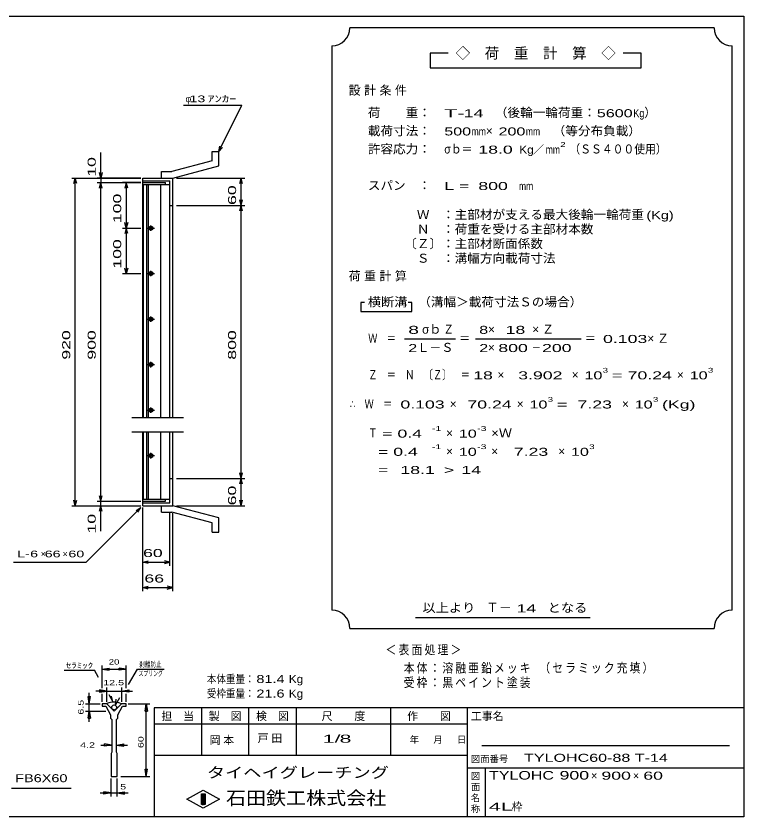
# Model space of a CAD drawing. Units: millimetres, scale not verified. Extents: x -4763 to 1379, y -3371 to 847.
# Drawn here: x -220 to 1379, y -913 to 847 of the extents above; entities that cross this region are included whole.
import ezdxf
from ezdxf.enums import TextEntityAlignment as Align

# ---------------------------------------------------------------- set-up
doc = ezdxf.new("R2010")
doc.units = ezdxf.units.MM
doc.header["$LTSCALE"] = 8
for name, color, linetype, lineweight in [('0_2', 150, 'Continuous', 25), ('16', 3, 'Continuous', 25), ('19', 6, 'Continuous', 25), ('22', 4, 'Continuous', 25), ('32', 4, 'Continuous', 25)]:
    doc.layers.add(name, color=color, linetype=linetype, lineweight=lineweight)
doc.styles.add('ベクトル', font='')
doc.styles.get('ベクトル').set_extended_font_data('ベクトル')

msp = doc.modelspace()

# ---------------------------------------------------------------- linework, layer by layer
at = {"layer": '0_2'}
for p, q in [((-1388.8, 847.2), (1379.2, 847.2)), ((1379.2, 847.2), (1379.2, -912.8)), ((1379.2, -672.8), (83.2, -672.8)), ((83.2, -672.8), (83.2, -912.8)), ((187.2, -672.8), (187.2, -776.8)), ((291.2, -776.8), (291.2, -672.8)), ((395.2, -672.8), (395.2, -776.8)), ((603.2, -776.8), (603.2, -672.8)), ((771.2, -672.8), (771.2, -912.8)), ((771.2, -708.8), (83.2, -708.8)), ((1347.2, -756.8), (803.2, -756.8)), ((83.2, -776.8), (771.2, -776.8)), ((771.2, -804.8), (1379.2, -804.8)), ((811.2, -912.8), (811.2, -804.8)), ((155.2, -873.6), (191.2, -853.6)), ((187.2, -861.6), (195.2, -861.6)), ((187.2, -885.6), (187.2, -861.6)), ((187.2, -861.6), (188.8, -861.6)), ((188.8, -861.6), (188.8, -885.6)), ((190.4, -885.6), (190.4, -861.6)), ((190.4, -861.6), (192, -861.6)), ((191.2, -853.6), (227.2, -873.6)), ((192, -861.6), (192, -885.6)), ((193.6, -885.6), (193.6, -861.6)), ((193.6, -861.6), (195.2, -861.6)), ((195.2, -861.6), (195.2, -885.6)), ((195.2, -861.6), (195.2, -885.6)), ((191.2, -893.6), (155.2, -873.6)), ((227.2, -873.6), (191.2, -893.6)), ((195.2, -885.6), (187.2, -885.6)), ((188.8, -885.6), (190.4, -885.6)), ((192, -885.6), (193.6, -885.6)), ((1379.2, -912.8), (-1388.8, -912.8))]:
    msp.add_line(p, q, dxfattribs=at)
at = {"layer": '16'}
for p, q in [((58.2, 481.2), (108.2, 481.2)), ((58.2, 476.7), (58.2, 481.2)), ((58.2, 476.7), (108.2, 476.7)), ((58.2, -35.3), (58.2, 476.7)), ((58.2, 476.7), (118.2, 476.7)), ((60.2, -35.3), (60.2, 476.7)), ((67.2, -35.3), (67.2, 476.7)), ((71.2, -35.3), (71.2, 476.7)), ((98.2, -35.3), (98.2, 476.7)), ((108.2, 476.7), (108.2, 481.2)), ((118.2, -35.3), (118.2, 476.7)), ((68.2, 381.2), (84.2, 381.2)), ((74.2, 384.2), (78.2, 384.2)), ((74.2, 378.2), (78.2, 378.2)), ((76.2, 375.2), (76.2, 387.2)), ((74.2, 284.2), (78.2, 284.2)), ((76.2, 275.2), (76.2, 287.2)), ((68.2, 281.2), (84.2, 281.2)), ((74.2, 278.2), (78.2, 278.2)), ((68.2, 181.2), (84.2, 181.2)), ((74.2, 184.2), (78.2, 184.2)), ((74.2, 178.2), (78.2, 178.2)), ((76.2, 175.2), (76.2, 187.2)), ((68.2, 81.2), (84.2, 81.2)), ((74.2, 84.2), (78.2, 84.2)), ((74.2, 78.2), (78.2, 78.2)), ((76.2, 75.2), (76.2, 87.2)), ((74.2, -15.8), (78.2, -15.8)), ((76.2, -24.8), (76.2, -12.8)), ((68.2, -18.8), (84.2, -18.8)), ((74.2, -21.8), (78.2, -21.8)), ((34.2, -35.3), (148.2, -35.3)), ((148.2, -67.3), (34.2, -67.3)), ((58.2, -214.3), (58.2, -67.3)), ((60.2, -214.3), (60.2, -67.3)), ((67.2, -214.3), (67.2, -67.3)), ((71.2, -214.3), (71.2, -67.3)), ((98.2, -214.3), (98.2, -67.3)), ((118.2, -214.3), (118.2, -67.3)), ((68.2, -118.8), (84.2, -118.8)), ((74.2, -115.8), (78.2, -115.8)), ((74.2, -121.8), (78.2, -121.8)), ((76.2, -124.8), (76.2, -112.8)), ((58.2, -214.3), (108.2, -214.3)), ((58.2, -218.8), (58.2, -214.3)), ((58.2, -214.3), (118.2, -214.3)), ((58.2, -218.8), (108.2, -218.8)), ((108.2, -218.8), (108.2, -214.3))]:
    msp.add_line(p, q, dxfattribs=at)
for centre, radius, start, end in [((74.2, 381.2), 3, 90, 270), ((76.2, 381.2), 4, 46.6, 133.4), ((76.2, 381.2), 4, 226.6, 313.4), ((78.2, 381.2), 3, 270, 90), ((74.2, 281.2), 3, 90, 270), ((76.2, 281.2), 4, 46.6, 133.4), ((78.2, 281.2), 3, 270, 90), ((76.2, 281.2), 4, 226.6, 313.4), ((74.2, 181.2), 3, 90, 270), ((76.2, 181.2), 4, 46.6, 133.4), ((76.2, 181.2), 4, 226.6, 313.4), ((78.2, 181.2), 3, 270, 90), ((74.2, 81.2), 3, 90, 270), ((76.2, 81.2), 4, 46.6, 133.4), ((76.2, 81.2), 4, 226.6, 313.4), ((78.2, 81.2), 3, 270, 90), ((74.2, -18.8), 3, 90, 270), ((76.2, -18.8), 4, 46.6, 133.4), ((78.2, -18.8), 3, 270, 90), ((76.2, -18.8), 4, 226.6, 313.4), ((74.2, -118.8), 3, 90, 270), ((76.2, -118.8), 4, 46.6, 133.4), ((76.2, -118.8), 4, 226.6, 313.4), ((78.2, -118.8), 3, 270, 90)]:
    msp.add_arc(centre, radius, start, end, dxfattribs=at)
at = {"layer": '19'}
for p, q in [((211.2, 549.2), (225.2, 549.2)), ((211.2, 529.2), (211.2, 549.2)), ((225.2, 518.2), (225.2, 549.2)), ((211.2, 529.2), (122.2, 505.2)), ((124.2, 491.2), (225.2, 518.2)), ((99.2, 505.2), (122.2, 505.2)), ((99.2, 491.2), (99.2, 505.2)), ((58.2, 481.2), (58.2, 491.2)), ((58.2, 491.2), (123.2, 491.2)), ((58.2, 485.2), (118.2, 485.2)), ((99.2, 491.2), (124.2, 491.2)), ((118.2, -35.3), (118.2, 485.2)), ((123.2, 491.2), (124.2, 490.2)), ((124.2, -35.3), (124.2, 490.2)), ((118.2, 431.2), (124.2, 431.2)), ((118.2, -222.8), (118.2, -67.3)), ((124.2, -227.8), (124.2, -67.3)), ((118.2, -168.8), (124.2, -168.8)), ((58.2, -228.8), (58.2, -218.8)), ((58.2, -222.8), (118.2, -222.8)), ((58.2, -228.8), (123.2, -228.8)), ((99.2, -228.8), (124.2, -228.8)), ((99.2, -242.8), (99.2, -228.8)), ((124.2, -227.8), (123.2, -228.8)), ((225.2, -255.8), (124.2, -228.8)), ((99.2, -242.8), (122.2, -242.8)), ((211.2, -266.8), (122.2, -242.8)), ((225.2, -286.8), (225.2, -255.8)), ((211.2, -286.8), (211.2, -266.8)), ((211.2, -286.8), (225.2, -286.8))]:
    msp.add_line(p, q, dxfattribs=at)
at = {"layer": '22'}
for p, q in [((1313.6, 821.6), (513.6, 821.6)), ((473.6, 781.6), (473.6, -458.4)), ((1353.6, -458.4), (1353.6, 781.6)), ((729.6, 765.6), (689.6, 765.6)), ((689.6, 765.6), (689.6, 733.6)), ((1153.6, 765.6), (1113.6, 765.6)), ((1153.6, 733.6), (1153.6, 765.6)), ((689.6, 733.6), (1153.6, 733.6)), ((148.2, 651.2), (276.2, 651.2)), ((225.2, 549.2), (276.2, 651.2)), ((-33.8, 491.2), (-33.8, 547.2)), ((225.2, 549.2), (227.6, 560.88)), ((225.2, 549.2), (233.2, 558)), ((-33.8, 491.2), (-37, 503.2)), ((-30.6, 503.2), (-33.8, 491.2)), ((-97.8, 491.2), (54.2, 491.2)), ((-93, 479.2), (-89.8, 491.2)), ((-86.6, 479.2), (-89.8, 491.2)), ((-89.8, -228.8), (-89.8, 491.2)), ((54.2, 491.2), (-41.8, 491.2)), ((-41.8, 481.2), (54.2, 481.2)), ((-37, 469.2), (-33.8, 481.2)), ((-33.8, 491.2), (-33.8, 481.2)), ((-30.6, 469.2), (-33.8, 481.2)), ((-33.8, -218.8), (-33.8, 481.2)), ((54.2, 481.2), (14.2, 481.2)), ((22.2, 481.2), (19, 469.2)), ((25.4, 469.2), (22.2, 481.2)), ((22.2, 481.2), (22.2, 381.2)), ((132.2, 491.2), (282.6, 491.2)), ((271.4, 479.2), (274.6, 491.2)), ((277.8, 479.2), (274.6, 491.2)), ((274.6, 431.2), (274.6, 491.2)), ((274.6, 431.2), (271.4, 443.2)), ((274.6, 431.2), (277.8, 443.2)), ((132.2, 431.2), (282.6, 431.2)), ((271.4, 419.2), (274.6, 431.2)), ((277.8, 419.2), (274.6, 431.2)), ((274.6, -168.8), (274.6, 431.2)), ((22.2, 381.2), (19, 393.2)), ((25.4, 393.2), (22.2, 381.2)), ((14.2, 381.2), (54.2, 381.2)), ((22.2, 381.2), (19, 369.2)), ((25.4, 369.2), (22.2, 381.2)), ((22.2, 381.2), (22.2, 281.2)), ((22.2, 281.2), (19, 293.2)), ((25.4, 293.2), (22.2, 281.2)), ((14.2, 281.2), (54.2, 281.2)), ((545.6, 217.6), (537.6, 217.6)), ((537.6, 217.6), (537.6, 197.6)), ((649.6, 217.6), (641.6, 217.6)), ((649.6, 197.6), (649.6, 217.6)), ((537.6, 197.6), (649.6, 197.6)), ((633.6, 137.6), (745.6, 137.6)), ((789.6, 137.6), (1021.6, 137.6)), ((274.6, -168.8), (271.4, -156.8)), ((274.6, -168.8), (277.8, -156.8)), ((132.2, -168.8), (282.6, -168.8)), ((271.4, -180.8), (274.6, -168.8)), ((277.8, -180.8), (274.6, -168.8)), ((274.6, -228.8), (274.6, -168.8)), ((-33.8, -218.8), (-37, -206.8)), ((-33.8, -218.8), (-30.6, -206.8)), ((-97.8, -228.8), (54.2, -228.8)), ((-89.8, -228.8), (-93, -216.8)), ((-89.8, -228.8), (-86.6, -216.8)), ((-41.8, -218.8), (54.2, -218.8)), ((-41.8, -228.8), (54.2, -228.8)), ((-37, -240.8), (-33.8, -228.8)), ((-33.8, -228.8), (-33.8, -218.8)), ((-30.6, -240.8), (-33.8, -228.8)), ((-33.8, -284.8), (-33.8, -228.8)), ((132.2, -228.8), (282.6, -228.8)), ((274.6, -228.8), (271.4, -216.8)), ((274.6, -228.8), (277.8, -216.8)), ((-65.8, -352.8), (54.2, -232.8)), ((43.8, -239.2), (54.2, -232.8)), ((47.8, -243.2), (54.2, -232.8)), ((58.2, -360.8), (58.2, -232.8)), ((58.2, -416.8), (58.2, -232.8)), ((118.2, -360.8), (118.2, -245)), ((124.2, -416.8), (124.2, -245)), ((58.2, -352.8), (70.2, -349.6)), ((118.2, -352.8), (106.2, -349.6)), ((-225.8, -352.8), (-65.8, -352.8)), ((70.2, -356), (58.2, -352.8)), ((58.2, -352.8), (118.2, -352.8)), ((106.2, -356), (118.2, -352.8)), ((58.2, -408.8), (70.2, -405.6)), ((70.2, -412), (58.2, -408.8)), ((58.2, -408.8), (124.2, -408.8)), ((124.2, -408.8), (112.2, -405.6)), ((112.2, -412), (124.2, -408.8)), ((657.6, -474.4), (1041.6, -474.4)), ((513.6, -498.4), (1313.6, -498.4)), ((-229.854, -849.696), (-98.654, -849.696))]:
    msp.add_line(p, q, dxfattribs=at)
for centre, start, end in [((473.6, 821.6), 270, 0), ((1353.6, 821.6), 180, 270), ((473.6, -498.4), 0, 90), ((1353.6, -498.4), 90, 180)]:
    msp.add_arc(centre, 40, start, end, dxfattribs=at)
at = {"layer": '32'}
for p, q in [((-31.129, -629.6), (-31.129, -580)), ((22.205, -629.6), (22.205, -580)), ((-114.596, -590.4), (-47.929, -590.4)), ((-38.596, -606.4), (-47.929, -590.4)), ((-31.129, -588), (-15.129, -585.6)), ((-31.129, -588), (-15.129, -590.4)), ((-31.129, -588), (22.205, -588)), ((-15.129, -590.4), (-15.129, -585.6)), ((22.205, -588), (6.205, -585.6)), ((6.205, -590.4), (6.205, -585.6)), ((22.205, -588), (6.205, -590.4)), ((27.007, -621.333), (46.474, -587.733)), ((46.474, -587.733), (105.141, -587.733)), ((-20.462, -636), (-36.462, -633.6)), ((-36.462, -633.6), (-36.462, -638.4)), ((-20.462, -660), (-20.462, -628)), ((11.538, -628), (11.538, -660)), ((11.538, -636), (27.538, -633.6)), ((27.538, -633.6), (27.538, -638.4)), ((-59.129, -664), (-61.529, -648)), ((-61.529, -648), (-56.729, -648)), ((-59.129, -664), (-59.129, -640)), ((-59.129, -664), (-56.729, -648)), ((-20.462, -636), (-44.462, -636)), ((-36.462, -638.4), (-20.462, -636)), ((-31.129, -660), (-31.129, -642.4)), ((-20.462, -636), (11.538, -636)), ((-16.462, -644), (-7.129, -660)), ((-7.129, -660), (-10.062, -647.467)), ((7.274, -650.666), (-1.793, -666.666)), ((27.538, -638.4), (11.538, -636)), ((11.538, -636), (35.538, -636)), ((22.205, -660), (22.205, -642.4)), ((-67.129, -664), (-35.129, -664)), ((-59.129, -680), (-59.129, -664)), ((-31.129, -664), (-31.129, -669.333)), ((-20.462, -664), (-31.129, -664)), ((-4.462, -680), (-20.462, -664)), ((11.538, -664), (-4.462, -680)), ((-1.793, -666.666), (0.074, -653.866)), ((22.205, -664), (11.538, -664)), ((22.205, -669.333), (22.205, -664)), ((26.205, -664), (74.205, -664)), ((63.805, -680), (66.205, -664)), ((66.205, -664), (68.605, -680)), ((66.205, -824), (66.205, -664)), ((-67.129, -680), (-23.129, -680)), ((-61.529, -696), (-59.129, -680)), ((-59.129, -680), (-56.729, -696)), ((-59.129, -704), (-59.129, -680)), ((-31.129, -669.333), (-23.129, -669.333)), ((-23.129, -669.333), (-12.462, -688)), ((3.538, -688), (14.205, -669.333)), ((14.205, -669.333), (22.205, -669.333)), ((63.805, -680), (68.605, -680)), ((-61.529, -696), (-56.729, -696)), ((-12.462, -688), (-12.462, -696)), ((-12.462, -696), (-9.795, -698.667)), ((-9.795, -698.667), (-9.795, -770.667)), ((0.871, -698.667), (3.538, -696)), ((0.871, -770.667), (0.871, -698.667)), ((3.538, -696), (3.538, -688)), ((-33.795, -754.666), (-9.795, -754.666)), ((-9.795, -754.666), (-25.795, -752.266)), ((-25.795, -757.066), (-25.795, -752.266)), ((-9.795, -754.666), (-25.795, -757.066)), ((0.871, -754.666), (16.871, -752.266)), ((0.871, -754.666), (16.871, -757.066)), ((0.871, -754.666), (24.871, -754.666)), ((16.871, -757.066), (16.871, -752.266)), ((-9.795, -770.667), (-11.129, -773.333)), ((-11.129, -773.333), (-11.129, -824)), ((2.205, -773.333), (0.871, -770.667)), ((2.205, -824), (2.205, -773.333)), ((66.205, -824), (63.805, -808)), ((63.805, -808), (68.605, -808)), ((66.205, -824), (68.605, -808)), ((-11.129, -824), (2.205, -824)), ((10.205, -824), (74.205, -824)), ((-11.129, -868), (-11.129, -828)), ((2.205, -868), (2.205, -828)), ((-35.129, -860), (-11.129, -860)), ((-11.129, -860), (-27.129, -857.6)), ((-27.129, -862.4), (-27.129, -857.6)), ((-11.129, -860), (-27.129, -862.4)), ((-11.129, -860), (2.205, -860)), ((2.205, -860), (18.205, -857.6)), ((2.205, -860), (18.205, -862.4)), ((2.205, -860), (26.205, -860)), ((18.205, -862.4), (18.205, -857.6))]:
    msp.add_line(p, q, dxfattribs=at)
msp.add_circle((-4.462, -672), 5.333, dxfattribs=at)
msp.add_arc((-4.732, -700.542), 40, 66, 113, dxfattribs=at)

# ---------------------------------------------------------------- texts
at = {"layer": '0_2', "style": 'ベクトル'}
for s, height, p in [('担\u3000当', 17.6, (99.2, -691.2)), ('製\u3000図', 17.6, (203.2, -691.2)), ('検\u3000図', 17.6, (307.2, -691.2)), ('尺\u3000\u3000度', 17.6, (451.2, -691.2)), ('作\u3000\u3000図', 17.6, (639.2, -691.2)), ('工事名', 17.6, (779.2, -691.2)), ('年', 14.66, (644.8, -742.8)), ('月', 14.66, (696.8, -742.8)), ('日', 14.66, (748.8, -742.8)), ('図面番号', 14.66, (779.2, -785.2)), ('図', 14.66, (779.2, -822.8)), ('面', 14.66, (779.2, -846.8)), ('名', 14.66, (779.2, -870.8)), ('称', 14.66, (779.2, -894.8))]:
    msp.add_text(s, height=height, dxfattribs=at).set_placement(p, align=Align.MIDDLE_LEFT)
at = {"layer": '0_2', "color": 222, "style": 'ベクトル'}
for s, height, width, p in [('タイヘイグレーチング', 23.46, 1.25, (199.2, -815.2)), ('石田鉄工株式会社', 29.33, 1.1, (241.2, -871.2))]:
    msp.add_text(s, height=height, dxfattribs=dict(at, width=width)).set_placement(p, align=Align.MIDDLE_LEFT)
at = {"layer": '22', "color": 2, "style": 'ベクトル'}
for s, height, p in [('◇\u3000荷\u3000重\u3000計\u3000算\u3000◇', 23.46, (745.6, 765.6)), ('φ', 14.66, (152.2, 665.2)), ('）', 19.35, (1160, 634.8)), ('×', 19.35, (812, 594.8)), ('／', 17.6, (915.6, 553.6)), ('σｂ', 19.35, (672, 158.8)), ('×', 19.35, (816.8, 158.8)), ('Ｌ－Ｓ', 19.35, (661.6, 118.8)), ('×', 19.35, (816.8, 118.8)), ('×', 19.35, (837.6, 58.8)), ('×', 19.35, (1000.8, 58.8)), ('×', 19.35, (1232, 58.8)), ('×', 19.35, (732.8, -5.2)), ('×', 19.35, (880, -5.2)), ('×', 19.35, (1111.2, -5.2)), ('×', 19.35, (724.8, -69.2)), ('×', 19.35, (724.8, -109.2)), ('×', 19.35, (824, -109.2)), ('×', 19.35, (971.2, -109.2)), ('×', 14.66, (-165.8, -334.8)), ('×', 14.66, (-117.8, -334.8)), ('Ｔ－', 20.53, (812.8, -452.4)), ('×', 17.6, (1043.2, -822)), ('×', 17.6, (1135.2, -822)), ('枠', 17.6, (868.8, -890))]:
    msp.add_text(s, height=height, dxfattribs=at).set_placement(p, align=Align.MIDDLE_LEFT)
for s, height, width, p in [(' 13 ', 14.66, 1.6, (152.2, 665.2)), ('ｱﾝｶｰ', 14.66, 1.6, (200.2, 665.2)), ('荷\u3000\u3000重：\u3000', 19.35, 1.05, (552.8, 634.8)), ('T-', 17.6, 2, (720.8, 633.6)), (' 14 ', 17.6, 1.65, (752.8, 633.6)), ('（後輪一輪荷重：', 19.35, 1.05, (832, 634.8)), ('5600', 17.6, 1.5, (1056, 633.6)), ('Kg', 17.6, 0.85, (1136, 633.6)), ('載荷寸法：\u3000', 19.35, 1.05, (552.8, 594.8)), ('500', 17.6, 1.5, (720.8, 593.6)), ('mm', 17.6, 0.8, (780.8, 593.6)), ('200', 17.6, 1.5, (840, 593.6)), ('mm', 17.6, 0.8, (900, 593.6)), ('\u3000（等分布負載）', 19.35, 1.05, (931.2, 594.8)), ('許容応力：\u3000', 19.35, 1.05, (552.8, 554.8)), ('σｂ＝', 19.35, 0.9, (720.8, 554.8)), ('2', 10.56, 1.5, (975.6, 564.8)), ('（ＳＳ４００使用）', 19.35, 0.9, (995.6, 554.8)), (' 18.0', 17.6, 1.65, (784.8, 553.6)), ('Kg', 17.6, 1.1, (885.6, 553.6)), ('mm', 17.6, 0.8, (943.6, 553.6)), ('スパン\u3000：\u3000', 19.35, 1.05, (552.8, 474.8)), ('L = ', 17.6, 1.65, (720.8, 473.6)), (' 800 ', 17.6, 1.65, (784.8, 473.6)), ('mm', 17.6, 0.8, (884.8, 473.6)), ('\u3000Ｗ\u3000：主部材が支える最大後輪一輪荷重', 19.35, 1.05, (632.8, 410.8)), ('(Kg)', 17.6, 1.35, (1164.8, 409.6)), ('\u3000Ｎ\u3000：荷重を受ける主部材本数', 19.35, 1.05, (632.8, 378.8)), ('〔Ｚ〕：主部材断面係数', 19.35, 1.05, (632.8, 346.8)), ('\u3000Ｓ\u3000：溝幅方向載荷寸法', 19.35, 1.05, (632.8, 314.8)), ('横断溝', 19.35, 1.1, (552.8, 218.8)), ('\u3000（溝幅＞載荷寸法Ｓの場合）', 19.35, 1.05, (636, 218.8)), ('8', 17.6, 1.8, (641.6, 157.6)), ('Ｚ', 19.35, 0.9, (718.4, 158.8)), ('8', 17.6, 1.5, (797.6, 157.6)), (' 18 ', 17.6, 1.65, (844.8, 157.6)), ('Ｗ\u3000＝', 19.35, 0.75, (553.6, 138.8)), ('＝', 19.35, 0.9, (753.6, 138.8)), ('＝', 19.35, 0.9, (1029.6, 138.8)), ('0.103', 17.6, 1.65, (1069.6, 137.6)), ('2', 17.6, 1.5, (641.6, 117.6)), ('2', 17.6, 1.5, (797.6, 117.6)), (' 800 ', 17.6, 1.65, (828.8, 117.6)), (' 200 ', 17.6, 1.65, (924.8, 117.6)), ('－', 19.35, 0.75, (912.8, 118.8)), ('Ｚ\u3000＝\u3000Ｎ\u3000〔Ｚ〕\u3000＝', 19.35, 0.75, (553.6, 58.8)), ('3', 10.56, 1.5, (1068.8, 68.8)), ('3', 10.56, 1.5, (1300, 68.8)), (' 18 ', 17.6, 1.65, (773.6, 57.6)), ('  3.902', 17.6, 1.65, (861.6, 57.6)), ('10', 17.6, 1.5, (1028.8, 57.6)), ('=', 17.6, 1.7, (1088.8, 57.6)), (' 70.24', 17.6, 1.65, (1112.8, 57.6)), ('10', 17.6, 1.5, (1260, 57.6)), ('∴\u3000Ｗ\u3000＝', 19.35, 0.75, (513.6, -5.2)), (' 0.103', 17.6, 1.65, (613.6, -6.4)), (' 70.24', 17.6, 1.65, (760.8, -6.4)), ('10', 17.6, 1.5, (908, -6.4)), ('3', 10.56, 1.5, (948, 4.8)), ('  7.23', 17.6, 1.65, (992, -6.4)), ('10', 17.6, 1.5, (1139.2, -6.4)), ('3', 10.56, 1.5, (1179.2, 4.8)), ('(Kg)', 17.6, 1.65, (1199.2, -6.4)), ('=', 17.6, 1.7, (968, -6.4)), ('Ｔ', 19.35, 0.75, (553.6, -69.2)), (' = 0.4', 17.6, 1.65, (573.6, -70.4)), ('-1', 10.56, 1.65, (693.6, -59.2)), ('10', 17.6, 1.5, (752.8, -70.4)), ('-3', 10.56, 1.65, (792.8, -59.2)), ('×Ｗ', 19.35, 1.1, (824, -69.2)), ('  = 0.4', 17.6, 1.65, (553.6, -110.4)), ('-1', 10.56, 1.65, (693.6, -99.2)), ('10', 17.6, 1.5, (752.8, -110.4)), ('-3', 10.56, 1.65, (792.8, -99.2)), ('  7.23', 17.6, 1.65, (852, -110.4)), ('10', 17.6, 1.5, (999.2, -110.4)), ('3', 10.56, 1.5, (1039.2, -99.2)), ('  =', 17.6, 1.65, (553.6, -150.4)), (' 18.1', 17.6, 1.65, (613.6, -150.4)), ('>', 17.6, 1.7, (719.6, -150.4)), (' 14 ', 17.6, 1.65, (747.6, -150.4)), ('L-', 14.66, 1.6, (-217.8, -334.8)), (' 6 ', 14.66, 1.6, (-197.8, -334.8)), (' 66 ', 14.66, 1.6, (-165.8, -334.8)), (' 60 ', 14.66, 1.6, (-113.8, -334.8)), (' 60 ', 17.6, 1.65, (48.2, -332.8)), (' 66 ', 17.6, 1.65, (51.2, -388.8)), ('以上より\u3000', 19.35, 1.1, (672.8, -453.2)), (' 14 ', 17.6, 1.65, (868.8, -454.4)), ('となる', 19.35, 1.1, (948, -453.2)), ('本体重量：', 17.6, 0.85, (199.2, -609.6)), (' 81.4', 17.6, 1.35, (299.2, -609.6)), ('Kg', 17.6, 1.1, (379.2, -609.6)), ('受枠重量：', 17.6, 0.85, (199.2, -641.6)), (' 21.6', 17.6, 1.35, (299.2, -641.6)), ('Kg', 17.6, 1.1, (379.2, -641.6)), ('1/', 17.6, 2, (453.6, -740.8)), (' 8 ', 17.6, 2, (477.6, -740.8)), ('TYLOHC60-88 T-14', 17.6, 1.5, (896, -782.8)), ('TYLOHC', 18.77, 1.4, (819.2, -821.2)), (' 900 ', 18.77, 1.55, (963.2, -821.2)), (' 900 ', 17.6, 1.65, (1055.2, -822)), (' 60 ', 17.6, 1.65, (1147.2, -822)), ('4L', 17.6, 2.05, (818.4, -890))]:
    msp.add_text(s, height=height, dxfattribs=dict(at, width=width)).set_placement(p, align=Align.MIDDLE_LEFT)
at = {"layer": '22', "color": 2, "style": 'ベクトル', "width": 1.65}
for s, p in [(' 10 ', (-53.8, 483.2)), (' 60 ', (254.6, 421.2)), (' 100 ', (2.2, 381.2)), (' 100 ', (2.2, 281.2)), (' 920 ', (-109.8, 81.2)), (' 900 ', (-53.8, 81.2)), (' 800 ', (254.6, 81.2)), (' 60 ', (254.6, -238.8)), (' 10 ', (-53.8, -300.8))]:
    msp.add_text(s, height=17.6, rotation=90, dxfattribs=at).set_placement(p, align=Align.MIDDLE_LEFT)
at = {"layer": '22', "color": 2, "style": 'ベクトル', "width": 1.35}
msp.add_text('FB6X60', height=17.6, dxfattribs=at).set_placement((-221.854, -841.696), align=Align.BOTTOM_LEFT)
at = {"layer": '22', "color": 2, "attachment_point": 4, "style": 'ベクトル'}
for s, insert, char_height in [('\\T1.28;設計条件', (510.8, 682.8), 19.35), ('\\T1.28;荷重計算', (510.8, 274.8), 19.35), ('\\T1.42;×Ｚ', (914, 158.8), 19.35), ('\\T1.42;×Ｚ', (1166.8, 138.8), 19.35), ('\\T1.2;\\W0.85;＜表面処理＞', (591.6, -546.4), 20.53), ('\\T1.19;\\W0.85;本体：溶融亜鉛メッキ', (631.6, -586.4), 20.53), ('\\T1.19;\\W0.85;（セラミック充填）', (929.6, -586.4), 20.53), ('\\T1.19;\\W0.85;受枠：黒ペイント塗装', (631.6, -618.4), 20.53), ('\\T1.25;岡本\u3000', (205.2, -744.8), 17.6), ('\\T1.25;戸田\u3000', (310.8, -740.8), 17.6)]:
    msp.add_mtext(s, dxfattribs=dict(at, insert=insert, char_height=char_height))
at = {"layer": '32', "color": 2, "style": 'ベクトル'}
for s, width, p in [('ｾﾗﾐｯｸ', 1.5, (-110.596, -580)), ('20', 1.35, (-16.462, -572)), ('剥離防止', 0.75, (50.474, -577.333)), ('スプリング', 0.65, (49.141, -597.333)), ('12.5', 1.5, (-28.462, -617.6)), (' 4.2 ', 1.5, (-85.795, -754.666)), (' 5 ', 1.5, (2.205, -846.4))]:
    msp.add_text(s, height=11.73, dxfattribs=dict(at, width=width)).set_placement(p, align=Align.MIDDLE_LEFT)
at = {"layer": '32', "color": 2, "style": 'ベクトル', "width": 1.5}
for s, p in [('6.5', (-77.529, -688)), (' 60 ', (54.205, -768))]:
    msp.add_text(s, height=11.73, rotation=90, dxfattribs=at).set_placement(p, align=Align.MIDDLE_LEFT)

doc.saveas('drawing.dxf')
